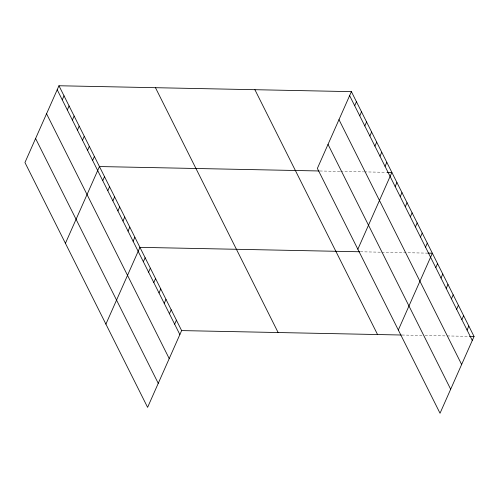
<?xml version="1.0" encoding="UTF-8"?>
<svg xmlns="http://www.w3.org/2000/svg" width="499" height="499" viewBox="0 0 499 499"><rect width="100%" height="100%" fill="white"/><g stroke="black" fill="none" stroke-linecap="round" stroke-linejoin="round"><path stroke-width="0.37" stroke-dasharray="2.5 1.87" d="M319.878 170.989L339.794 171.388M340.555 171.4L363.534 171.862M364.301 171.881L386.507 172.33M360.353 251.783L381.036 252.195M381.797 252.213L426.988 253.124M402.057 335.022L421.973 335.428M425.036 335.484L445.713 335.902M447.247 335.933L468.692 336.363"/><path stroke-width="0.75" d="M58.969 85.753L24.95 162.524L147.604 407.359L181.63 330.588L58.969 85.753L351.396 91.641L474.05 336.476L440.031 413.247L317.37 168.412L351.396 91.641M62.263 99.837L64.028 95.852M67.321 109.936L69.093 105.95M72.386 120.034L74.151 116.049M77.445 130.139L79.21 126.147M82.503 140.238L84.269 136.252M87.562 150.336L89.327 146.35M92.621 160.435L94.386 156.449M65.425 243.319L99.451 166.547L319.111 170.97M102.744 180.632L104.509 176.646M107.803 190.73L109.568 186.745M112.861 200.835L114.627 196.843M117.92 210.934L119.685 206.948M122.979 221.032L124.744 217.046M128.037 231.131L129.809 227.145M133.096 241.229L134.867 237.243M105.9 324.119L139.926 247.342L359.592 251.764M143.369 261.732L145.14 257.746M148.583 272.142L150.349 268.156M153.798 282.546L155.563 278.561M159.013 292.95L160.778 288.965M164.221 303.355L165.992 299.369M169.435 313.759L171.201 309.773M174.65 324.169L176.415 320.183M354.689 105.726L356.454 101.74M359.748 115.824L361.513 111.838M364.806 125.923L366.572 121.937M369.865 136.027L371.63 132.035M374.924 146.126L376.689 142.14M379.982 156.224L381.754 152.239M385.047 166.323L386.812 162.337M357.852 249.207L391.871 172.436L387.274 172.342M395.164 186.52L396.93 182.534M400.223 196.618L401.988 192.633M405.282 206.717L407.047 202.731M410.34 216.822L412.105 212.836M415.399 226.92L417.17 222.934M420.464 237.019L422.229 233.033M425.522 247.117L427.287 243.132M398.327 330.001L432.346 253.23L427.749 253.136M435.795 267.62L437.561 263.634M441.004 278.03L442.775 274.038M446.218 288.434L447.983 284.449M451.433 298.839L453.198 294.853M456.647 309.243L458.413 305.257M461.856 319.647L463.627 315.661M467.07 330.057L468.835 326.065M181.63 330.588L401.29 335.01M469.453 336.382L474.05 336.476M349.624 95.627L472.285 340.461M338.983 119.648L461.637 364.482M328.018 144.392L450.672 389.226M254.895 89.695L377.55 334.53M155.47 87.693L278.13 332.527M57.204 89.739L179.858 334.573M46.563 113.76L169.217 358.594M35.591 138.504L158.252 383.338"/></g></svg>
